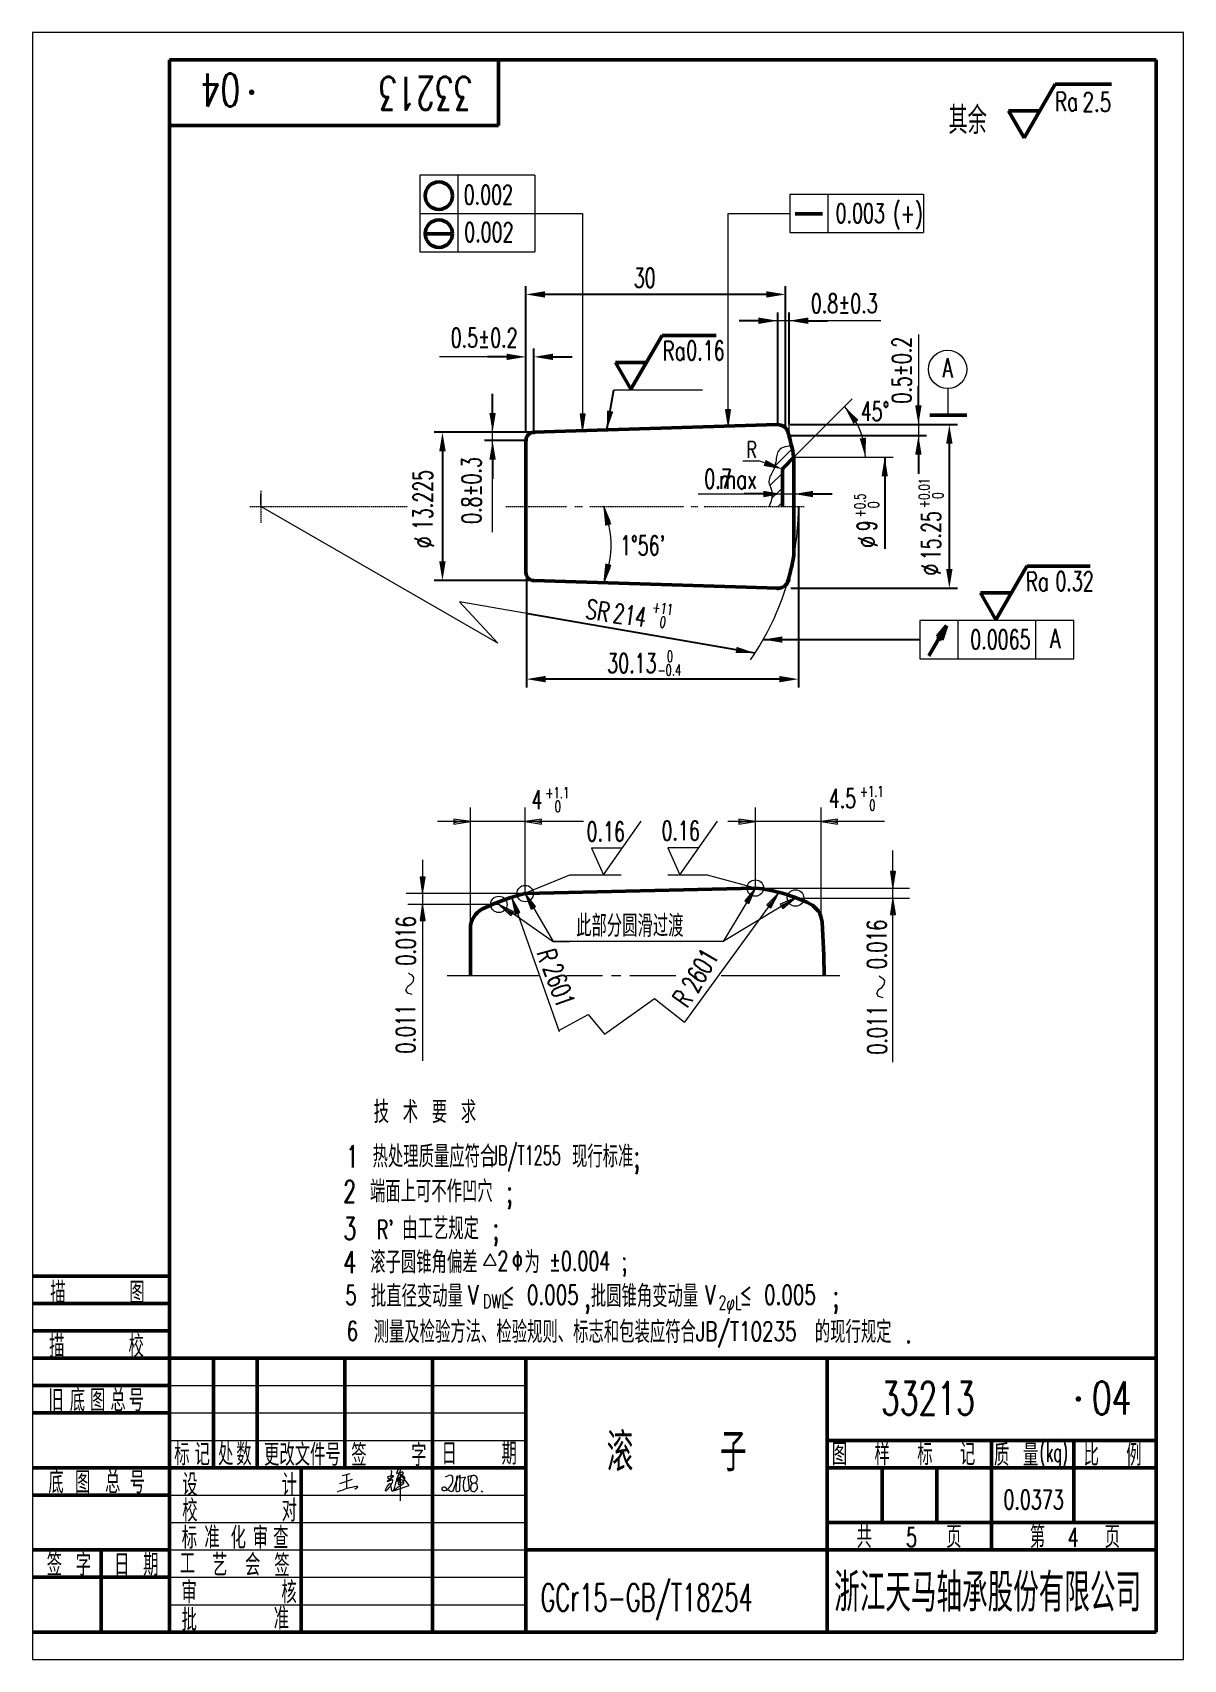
# Model space of a CAD drawing. Extents: x 0 to 210, y 0 to 297.
import ezdxf
from ezdxf.enums import TextEntityAlignment as Align

# ---------------------------------------------------------------- set-up
doc = ezdxf.new("R2010")
doc.units = 0
doc.header["$MEASUREMENT"] = 0
doc.linetypes.add('HIDDEN', pattern=[0.375, 0.25, -0.125])
doc.layers.get('0').update_dxf_attribs({"linetype": 'CONTINUOUS', "lineweight": 20})
doc.layers.get('DEFPOINTS').update_dxf_attribs({"linetype": 'CONTINUOUS', "lineweight": 20})
for name, color, linetype, lineweight in [('1', 7, 'CONTINUOUS', 50), ('2', 7, 'CONTINUOUS', 15), ('3', 7, 'HIDDEN', 20), ('90', 7, 'CONTINUOUS', 20), ('文字', 7, 'CONTINUOUS', 15), ('粗实线', 7, 'CONTINUOUS', 50)]:
    doc.layers.add(name, color=color, linetype=linetype, lineweight=lineweight)
doc.styles.add('HZ', font='txt.shx', dxfattribs={"width": 0.6667, "bigfont": 'HZTXT.shx'})
doc.dimstyles.get("Standard").update_dxf_attribs({"dimtxt": 0.18, "dimasz": 0.18, "dimexe": 0.18, "dimexo": 0.0625, "dimgap": 0.09, "dimtad": 0, "dimtih": 1, "dimtoh": 1, "dimdec": 4, "dimzin": 0, "dimdsep": 46, "dimtxsty": 'Standard', "dimcen": 0.09, "dimadec": 0, "dimazin": 0, "dimtfac": 1, "dimtdec": 4, "dimtofl": 0, "dimtmove": 0, "dimatfit": 3, "dimfxl": 0, "dimtolj": 1, "dimtzin": 0, "dimarcsym": 0})

# ---------------------------------------------------------------- blocks, each defined once
blk = doc.blocks.new('*D7')
at = {"layer": '2', "color": 0, "lineweight": -2}
for p, q in [((91.48, 224.04), (73.29, 224.04)), ((74.79, 220.54), (74.79, 200.45)), ((91.48, 196.95), (73.29, 196.95))]:
    blk.add_line(p, q, dxfattribs=at)
at = {"layer": '2', "color": 0}
for points in [[(74.21, 220.54), (75.38, 220.54), (74.79, 224.04)], [(74.21, 200.45), (75.38, 200.45), (74.79, 196.95)]]:
    blk.add_solid(points, dxfattribs=at)
at = {"layer": 'DEFPOINTS', "color": 0}
for p in [(91.48, 224.04), (74.79, 196.95), (91.48, 196.95)]:
    blk.add_point(p, dxfattribs=at)
blk = doc.blocks.new('BLK', base_point=(1, 0))
for points in [[(0, 0), (1, 0), (0, 0.15), (0, -0.15), (1, 0)], [(0, 0.07), (0.5, 0), (0, -0.07)]]:
    blk.add_lwpolyline(points)
blk = doc.blocks.new('*D6')
at = {"layer": '2', "color": 0, "lineweight": -2}
for p, q in [((90.1, 210.49), (90.1, 177.46)), ((139.75, 210.51), (139.75, 177.46)), ((136.25, 178.96), (93.6, 178.96))]:
    blk.add_line(p, q, dxfattribs=at)
at = {"layer": '2', "color": 0}
for points in [[(93.6, 179.55), (93.6, 178.38), (90.1, 178.96)], [(136.25, 179.55), (136.25, 178.38), (139.75, 178.96)]]:
    blk.add_solid(points, dxfattribs=at)
at = {"layer": 'DEFPOINTS', "color": 0}
for p in [(90.1, 210.49), (139.75, 210.51), (90.1, 178.96)]:
    blk.add_point(p, dxfattribs=at)
blk = doc.blocks.new('J', base_point=(150.07, 92.13))
at = {"layer": '1'}
for p, q in [((153.34, 97.72), (150.08, 92.19)), ((151.61, 95.71), (153.34, 97.72)), ((152.46, 95.11), (151.61, 95.71)), ((153.34, 97.72), (152.46, 95.11))]:
    blk.add_line(p, q, dxfattribs=at)
blk = doc.blocks.new('*D8')
at = {"layer": '2', "color": 0, "lineweight": -2}
for p, q in [((83.94, 227.54), (83.94, 231.04)), ((90.02, 224.04), (82.44, 224.04)), ((90.02, 222.54), (82.44, 222.54)), ((83.94, 219.04), (83.94, 215.54))]:
    blk.add_line(p, q, dxfattribs=at)
at = {"layer": '2', "color": 0}
for points in [[(83.36, 227.54), (84.52, 227.54), (83.94, 224.04)], [(83.36, 219.04), (84.52, 219.04), (83.94, 222.54)]]:
    blk.add_solid(points, dxfattribs=at)
at = {"layer": 'DEFPOINTS', "color": 0}
for p in [(90.02, 224.04), (83.94, 222.54), (90.02, 222.54)]:
    blk.add_point(p, dxfattribs=at)
blk = doc.blocks.new('*D9')
at = {"layer": '2', "color": 0, "lineweight": -2}
for p, q in [((86.52, 237.79), (83.02, 237.79)), ((90.02, 224.04), (90.02, 239.29)), ((91.48, 224.04), (91.48, 239.29)), ((94.98, 237.79), (98.48, 237.79))]:
    blk.add_line(p, q, dxfattribs=at)
at = {"layer": '2', "color": 0}
for points in [[(86.52, 238.38), (86.52, 237.21), (90.02, 237.79)], [(94.98, 238.38), (94.98, 237.21), (91.48, 237.79)]]:
    blk.add_solid(points, dxfattribs=at)
at = {"layer": 'DEFPOINTS', "color": 0}
for p in [(91.48, 237.79), (90.02, 224.04), (91.48, 224.04)]:
    blk.add_point(p, dxfattribs=at)
blk = doc.blocks.new('*D10')
at = {"layer": '2', "color": 0, "lineweight": -2}
for p, q in [((90.02, 224.04), (90.02, 250.69)), ((137.4, 225.43), (137.4, 250.69)), ((133.9, 249.19), (93.52, 249.19))]:
    blk.add_line(p, q, dxfattribs=at)
at = {"layer": '2', "color": 0}
for points in [[(93.52, 249.78), (93.52, 248.61), (90.02, 249.19)], [(133.9, 249.78), (133.9, 248.61), (137.4, 249.19)]]:
    blk.add_solid(points, dxfattribs=at)
at = {"layer": 'DEFPOINTS', "color": 0}
for p in [(90.02, 249.19), (90.02, 224.04), (137.4, 225.43)]:
    blk.add_point(p, dxfattribs=at)
blk = doc.blocks.new('*D11')
at = {"layer": '2', "color": 0, "lineweight": -2}
for p, q in [((132.46, 244.39), (128.96, 244.39)), ((135.96, 225.43), (135.96, 245.89)), ((138.03, 225.43), (138.03, 245.89)), ((141.53, 244.39), (145.03, 244.39))]:
    blk.add_line(p, q, dxfattribs=at)
at = {"layer": '2', "color": 0}
for points in [[(132.46, 244.98), (132.46, 243.81), (135.96, 244.39)], [(141.53, 244.98), (141.53, 243.81), (138.03, 244.39)]]:
    blk.add_solid(points, dxfattribs=at)
at = {"layer": 'DEFPOINTS', "color": 0}
for p in [(138.03, 244.39), (135.96, 225.43), (138.03, 225.43)]:
    blk.add_point(p, dxfattribs=at)
blk = doc.blocks.new('*D12')
at = {"layer": '2', "color": 0, "lineweight": -2}
for p, q in [((161.64, 228.93), (161.64, 232.43)), ((138.03, 223.43), (163.14, 223.43)), ((149.89, 225.43), (163.14, 225.43)), ((161.64, 219.93), (161.64, 216.43))]:
    blk.add_line(p, q, dxfattribs=at)
at = {"layer": '2', "color": 0}
for points in [[(161.05, 228.93), (162.22, 228.93), (161.64, 225.43)], [(161.05, 219.93), (162.22, 219.93), (161.64, 223.43)]]:
    blk.add_solid(points, dxfattribs=at)
at = {"layer": 'DEFPOINTS', "color": 0}
for p in [(138.03, 223.43), (149.89, 225.43), (161.64, 223.43)]:
    blk.add_point(p, dxfattribs=at)
blk = doc.blocks.new('*D13')
at = {"layer": '2', "color": 0, "lineweight": -2}
for p, q in [((138.23, 225.43), (168.78, 225.43)), ((167.28, 221.93), (167.28, 199.06)), ((138.37, 195.56), (168.78, 195.56))]:
    blk.add_line(p, q, dxfattribs=at)
at = {"layer": '2', "color": 0}
for points in [[(166.7, 221.93), (167.87, 221.93), (167.28, 225.43)], [(166.7, 199.06), (167.87, 199.06), (167.28, 195.56)]]:
    blk.add_solid(points, dxfattribs=at)
at = {"layer": 'DEFPOINTS', "color": 0}
for p in [(138.23, 225.43), (138.37, 195.56), (167.28, 195.56)]:
    blk.add_point(p, dxfattribs=at)
blk = doc.blocks.new('*D14')
at = {"layer": '2', "color": 0, "lineweight": -2}
for p, q in [((136.82, 216.97), (136.82, 211.26)), ((138.93, 216.97), (138.93, 211.26)), ((133.32, 212.76), (129.82, 212.76)), ((142.43, 212.76), (145.93, 212.76))]:
    blk.add_line(p, q, dxfattribs=at)
at = {"layer": '2', "color": 0}
for points in [[(133.32, 213.34), (133.32, 212.17), (136.82, 212.76)], [(142.43, 213.34), (142.43, 212.17), (138.93, 212.76)]]:
    blk.add_solid(points, dxfattribs=at)
at = {"layer": 'DEFPOINTS', "color": 0}
for p in [(136.82, 216.97), (138.93, 216.97), (138.93, 212.76)]:
    blk.add_point(p, dxfattribs=at)

msp = doc.modelspace()

# ---------------------------------------------------------------- linework, layer by layer
for p, q in [((56.07365, 32.09227), (58.36003, 32.92716)), ((56.57159, 33.57278), (57.92706, 33.96069)), ((57.25961, 33.83195), (57.28452, 31.14889)), ((65.85245, 33.38737), (64.70008, 32.48795)), ((64.70008, 32.48795), (65.5671, 32.80604)), ((65.33663, 32.71829), (64.84276, 33.11316)), ((65.48852, 34.36514), (65.33663, 32.71829)), ((66.66434, 34.60254), (66.4268, 33.97343)), ((66.4268, 33.97343), (66.66434, 34.03278)), ((67.61265, 34.03527), (66.6686, 32.60863)), ((67.09102, 33.96904), (67.09299, 32.56696)), ((68.72452, 31.76138), (67.09102, 33.96904)), ((67.53775, 33.94459), (67.53775, 33.94459)), ((75.35122, 33.36696), (75.89343, 33.58372)), ((76.77749, 30.77493), (77.65503, 33.40601)), ((77.33874, 33.22063), (77.21098, 30.97707)), ((77.3935, 33.33007), (77.33874, 33.22063)), ((77.65503, 33.40601), (77.50878, 33.45473)), ((77.86802, 33.49423), (77.86802, 33.27535)), ((77.86802, 33.27535), (77.97753, 33.16591)), ((77.95928, 30.90411), (78.01403, 33.53071)), ((77.97753, 33.16591), (78.87183, 33.29359)), ((78.89008, 33.03822), (78.67107, 32.69166)), ((79.51062, 33.43951), (80.38178, 33.61383)), ((79.71138, 31.15947), (79.51062, 33.43951)), ((25, 30), (89.99995, 30)), ((55.6285, 30.60414), (55.76463, 30.65385)), ((59.29781, 31.40291), (58.82026, 31.03171)), ((66.06357, 30.83932), (68.72452, 31.76138)), ((66.6686, 32.60863), (66.60104, 32.57487)), ((67.09299, 32.56696), (67.09192, 28.93352)), ((78.61632, 32.39981), (78.59807, 31.52428)), ((79.58362, 30.92235), (79.71138, 31.15947)), ((79.95785, 31.34719), (79.93781, 31.11187)), ((81.86501, 30.75818), (82.13878, 30.59402)), ((25, 25), (89.99995, 25)), ((25, 20), (89.99995, 20)), ((25, 15), (89.99995, 15)), ((25, 10), (89.99995, 10))]:
    msp.add_line(p, q)
for centre, radius, start, end in [((64.93397, 33.22724), 0.14607, 108.9005078, 231.3566021), ((66.25474, 29.3697), 4.22345, 98.0146679, 108.9005078), ((65.33176, 34.34184), 0.15849, 8.4525573, 75.2151914), ((65.61852, 32.6659), 0.14927, 25.1165159, 110.1466896), ((65.68871, 33.38974), 0.16376, 359.1714359, 98.0146679), ((65.63669, 32.67442), 0.1292, 334.8834841, 25.1165159), ((84.99617, 26.62436), 19.57483, 155.9855785, 167.0616906), ((66.54606, 32.68491), 0.12301, 142.0603178, 296.5518119), ((67.90202, 31.62781), 1.84234, 97.9202994, 142.0603178), ((66.93752, 34.47938), 0.29965, 104.5678325, 155.7329048), ((66.10175, 36.97733), 2.99782, 280.8166613, 287.7523891), ((67.38162, 32.14079), 0.62325, 92.3396666, 156.205066), ((66.96169, 34.64143), 0.16213, 341.7540804, 127.8769993), ((66.65005, 36.67809), 2.58187, 278.1438691, 288.0077035), ((42.66546, 62.00704), 38.611, 309.1906386, 310.6533732), ((67.33286, 32.34243), 0.42174, 299.3725836, 86.8302727), ((67.47128, 34.07666), 0.14785, 296.7181922, 98.9713927), ((67.50007, 33.02902), 0.44869, 315.4460481, 70.7292572), ((76.15767, 33.10839), 0.54383, 16.1691007, 119.0694681), ((74.75635, 32.94315), 1.94953, 332.460007, 9.3488615), ((77.47933, 33.36633), 0.09318, 71.5750642, 202.902758), ((77.88379, 33.5299), 0.039, 246.154342, 1.1941956), ((77.9684, 33.53166), 0.04564, 358.8058044, 181.1941956), ((79.01103, 32.47682), 0.40216, 147.7091488, 191.0392829), ((78.88142, 33.22644), 0.06783, 339.2267202, 98.1253977), ((80.93636, 32.44694), 2.12999, 159.2267202, 163.8830539), ((80.69019, 32.86712), 0.81759, 126.6989745, 245.1596607), ((80.50637, 32.76916), 0.81279, 70.3740262, 112.022584), ((80.38024, 32.85166), 0.79113, 341.2844619, 59.7018298), ((63.87411, 8.33691), 23.74467, 101.5909492, 109.9700076), ((59.19313, 31.49272), 0.13793, 319.371577, 130.6622652), ((66.72259, 30.28023), 2.42292, 137.0124048, 164.1275062), ((64.03418, 30.86903), 0.36541, 348.9199235, 11.6616905), ((64.456, 30.79773), 0.06322, 179.0259282, 317.3946354), ((61.66081, 34.01375), 4.3238, 311.0887327, 341.1893868), ((65.16161, 31.80574), 0.24637, 50.3483882, 149.0956111), ((62.90664, 31.09316), 2.57541, 357.3547718, 20.5080306), ((65.79524, 31.02265), 0.31961, 188.7008982, 224.456308), ((65.67734, 30.90697), 0.15444, 224.456308, 309.5217625), ((65.49779, 31.12462), 0.4366, 309.5217625, 344.3994333), ((79.0682, 13.29609), 21.95004, 121.6827134, 126.7739565), ((66.01986, 30.94376), 0.11321, 215.420078, 292.7068906), ((67.27583, 32.08167), 0.55875, 146.2303749, 188.9941729), ((66.87839, 32.09836), 0.18621, 213.9675398, 354.8577194), ((75.04796, 31.03144), 0.43642, 39.2816282, 162.217783), ((75.03768, 31.25487), 0.41519, 192.5394353, 247.1048652), ((75.17756, 31.58609), 0.77474, 247.1048652, 312.8995645), ((77.34021, 33.28246), 2.77837, 225.2955946, 244.4912331), ((73.12702, 33.79277), 3.78708, 312.8995645, 332.460007), ((76.4606, 31.22205), 0.54802, 234.6730877, 305.3269123), ((77.49363, 30.96097), 0.28311, 176.7408638, 283.0907307), ((63.01714, 93.21561), 64.19874, 283.0907307, 283.3751901), ((77.83967, 30.87741), 0.12255, 283.3751901, 12.5835602), ((79.9508, 31.49608), 1.35303, 178.8058266, 208.5522016), ((79.00211, 30.97986), 0.27298, 208.5522016, 288.9694749), ((79.74884, 28.80742), 2.02421, 97.8002648, 108.9694749), ((79.45673, 30.9398), 0.12809, 277.8002648, 352.1658628), ((80.61047, 31.48785), 0.68974, 41.1882349, 195.3508845), ((80.46472, 31.1807), 0.53352, 161.8165184, 240.4493659), ((80.50637, 31.47006), 0.81279, 247.977416, 289.6259738), ((79.83467, 33.7812), 1.75416, 293.5900447, 317.5757868), ((80.1346, 31.55526), 1.06748, 307.1571451, 21.2451227)]:
    msp.add_arc(centre, radius, start, end)
at = {"layer": '1'}
for p, q in [((205, 292), (25, 292)), ((25, 292), (25, 5)), ((85, 280), (85, 292)), ((205, 5), (205, 292)), ((25, 280), (85, 280)), ((139.16598, 263.91424), (144.11987, 263.91424)), ((71.83423, 260.2833), (76.45787, 260.2833)), ((163.74166, 227.16415), (170.45401, 227.16415)), ((135.88471, 225.42802), (91.4757, 224.04024)), ((90.02255, 210.49483), (90.02255, 222.54097)), ((138.92981, 219.4841), (138.92981, 201.534)), ((90.02255, 210.49483), (90.02255, 198.44868)), ((135.96008, 195.55928), (91.4757, 196.94942)), ((89.88686, 139.81671), (131.88686, 140.81671)), ((79.88686, 124.81671), (79.88686, 133.41686)), ((0, 70), (25, 70)), ((0, 65), (25, 65)), ((0, 60), (25, 60)), ((0, 55), (25, 55)), ((25, 55), (205, 55)), ((33, 55), (33, 35)), ((41, 55), (41, 35)), ((57, 55), (57, 35)), ((73, 55), (73, 35)), ((145, 55), (145, 5)), ((0, 50), (25, 50)), ((0, 45), (25, 45)), ((145, 40), (205, 40)), ((175, 40), (175, 20)), ((190, 40), (190, 25)), ((0, 35), (25, 35)), ((145, 35), (205, 35)), ((155, 35), (155, 25)), ((165, 35), (165, 25)), ((0, 30), (25, 30)), ((145, 25), (205, 25)), ((0, 20), (25, 20)), ((12.5, 20), (12.5, 5)), ((89.99995, 20), (145, 20)), ((145, 20), (205, 20)), ((0, 15), (25, 15)), ((0, 5), (205, 5))]:
    msp.add_line(p, q, dxfattribs=at)
at = {"layer": '1', "color": 0}
for p, q in [((136.82255, 216.97142), (136.82255, 210.4806)), ((137.11544, 217.67852), (138.91831, 219.48139))]:
    msp.add_line(p, q, dxfattribs=at)
at = {"layer": '1'}
for centre in [(74.14605, 267.21765), (74.14605, 260.2833)]:
    msp.add_circle(centre, 2.5, dxfattribs=at)
for centre, radius, start, end in [((91.52255, 222.54097), 1.5, 91.7899106, 180), ((135.94718, 223.429), 2, 15.8856725, 91.7899106), ((90.4983, 210.49483), 49.2535, 10.5287052, 15.8856276), ((90.4983, 210.49483), 49.2535, 343.4294362, 349.517641), ((91.52255, 198.44868), 1.5, 180, 268.2100894), ((136.02255, 197.5583), 2, 268.2100894, 0), ((98.88686, 102.81671), 38.07887, 103.6713071, 116.1138029), ((128.88686, 111.81671), 29.15476, 63.6214803, 84.0938589), ((83.88686, 133.41686), 4, 116.1138029, 180), ((140.06311, 134.35231), 4, 3.960324, 63.6214803), ((-14.30491, 123.66526), 158.73751, 0.4156134, 3.960324)]:
    msp.add_arc(centre, radius, start, end, dxfattribs=at)
at = {"layer": '1', "color": 0}
msp.add_arc((137.82255, 216.97142), 1, 135, 180, dxfattribs=at)
at = {"layer": '1', "linetype": 'ByBlock'}
for p in [(91.4757, 224.04024), (90.02255, 222.54097), (135.96008, 195.55928)]:
    msp.add_point(p, dxfattribs=at)
at = {"layer": '2'}
for p, q in [((210, 297), (0, 297)), ((0, 297), (0, 0)), ((210, 0), (210, 297)), ((91.66145, 270.97697), (70.67833, 270.97697)), ((70.67833, 270.97697), (70.67833, 256.97697)), ((77.67833, 256.97697), (77.67833, 270.97697)), ((91.66145, 270.97697), (91.66145, 256.97697)), ((138.19021, 267.47697), (162.5412, 267.47697)), ((138.19021, 267.47697), (138.19021, 260.47697)), ((145.19021, 260.47697), (145.19021, 267.47697)), ((162.5412, 267.47697), (162.5412, 260.47697)), ((70.67833, 263.97697), (100.34384, 263.97697)), ((100.34384, 263.97697), (100.34384, 224.31737)), ((126.91758, 225.1478), (126.91758, 263.97697)), ((126.91758, 263.97697), (138.19021, 263.97697)), ((138.19021, 260.47697), (162.5412, 260.47697)), ((70.67833, 256.97697), (91.66145, 256.97697)), ((154.76121, 244.39193), (130.1102, 244.39193)), ((161.62793, 241.88014), (161.64269, 217.43135)), ((83.02255, 237.79461), (74.23816, 237.79461)), ((106.08474, 231.78132), (122.2285, 231.78132)), ((167.09783, 227.16415), (167.09783, 232.00396)), ((83.9392, 205.80713), (83.9392, 230.04024)), ((138.92255, 219.49483), (149.55844, 230.13072)), ((90.02255, 224.04024), (137.4017, 225.43038)), ((135.42379, 217.81426), (138.61083, 221.0013)), ((129.59823, 218.80894), (132.499, 218.80894)), ((134.55919, 214.29802), (136.82255, 216.56137)), ((134.85329, 211.94047), (136.82255, 213.90972)), ((41.63273, 210.70491), (41.63273, 212.70491)), ((121.46715, 212.76933), (144.76183, 212.76933)), ((136.0593, 210.49483), (136.82255, 211.25807)), ((155.49494, 213.49483), (155.5016, 207.75602)), ((155.5016, 207.75602), (155.5016, 202.75602)), ((131.82807, 183.70382), (77.91554, 193.06399)), ((161.88196, 189.68522), (161.88196, 182.68522)), ((189.97549, 189.68522), (161.88196, 189.68522)), ((168.88196, 182.68522), (168.88196, 189.68522)), ((182.97549, 189.68522), (182.97549, 182.68522)), ((189.97549, 182.68522), (189.97549, 189.68522)), ((161.88196, 182.68522), (189.97549, 182.68522)), ((143.88686, 135.52657), (143.88686, 155.50459)), ((104.17769, 143.22737), (111.07769, 153.02737)), ((118.10818, 143.26224), (125.00818, 153.06224)), ((155.4771, 152.95852), (126.88253, 152.95852)), ((101.96769, 148.12737), (104.17769, 143.22737)), ((107.62769, 148.12737), (101.96769, 148.12737)), ((115.89818, 148.16224), (118.10818, 143.26224)), ((121.55818, 148.16224), (115.89818, 148.16224)), ((156.99704, 109.06505), (156.99704, 147.69528)), ((89.98067, 139.92017), (98.02698, 143.24437)), ((98.02698, 143.24437), (107.37613, 143.24437)), ((115.88937, 143.24437), (122.95228, 143.24437)), ((131.88686, 140.81671), (122.88651, 143.26224)), ((136.19621, 140.04034), (118.96518, 116.34002)), ((131.88686, 140.81671), (159.99704, 140.81671)), ((87.44835, 139.13695), (96.07849, 114.6534)), ((91.39362, 137.22255), (94.97956, 131.0487)), ((130.33608, 138.24862), (125.9883, 131.0487)), ((136.73616, 137.50113), (125.9883, 131.0487)), ((139.32326, 138.97379), (160.01206, 138.97379)), ((87.24946, 136.46902), (94.97956, 131.0487)), ((125.9883, 131.0487), (94.97956, 131.0487)), ((94.97956, 131.0487), (97.97956, 131.0487)), ((94.97956, 131.0487), (97.97956, 131.0487)), ((125.9883, 131.0487), (122.9883, 131.0487)), ((92.29248, 124.81671), (75.65942, 124.81671)), ((103.98666, 124.81671), (97.4115, 124.81671)), ((107.31928, 124.81671), (105.65297, 124.81671)), ((117.34697, 124.81671), (108.98559, 124.81671)), ((147.31069, 124.81671), (125.64868, 124.81671)), ((104.37283, 114.16844), (113.49305, 120.68319)), ((113.49305, 120.68319), (118.96518, 116.34002)), ((96.01725, 114.82713), (101.38814, 117.72181)), ((101.38814, 117.72181), (104.37283, 114.16844)), ((83.50602, 74.0597), (82.31316, 71.99897)), ((82.31316, 71.99897), (84.61671, 71.99897)), ((84.61671, 71.99897), (83.50602, 74.0597)), ((25, 50), (89.99995, 50)), ((25, 45), (89.99995, 45)), ((25, 40), (89.99995, 40)), ((0, 0), (210, 0))]:
    msp.add_line(p, q, dxfattribs=at)
at = {"layer": '2', "linetype": 'ByBlock'}
for p, q in [((138.02809, 223.43135), (138.02809, 245.65834)), ((138.92255, 219.49483), (157.06109, 219.49483)), ((155.49494, 216.49483), (155.49494, 213.49483)), ((79.88686, 133.41686), (79.88686, 155.50459)), ((89.88686, 139.81671), (89.88686, 155.50459)), ((131.88686, 140.81671), (131.88686, 155.50459)), ((100.52994, 152.95852), (73.88686, 152.95852)), ((71.16565, 145.95704), (71.16565, 109.27743)), ((89.88686, 139.81671), (68.16565, 139.81671)), ((85.09338, 137.83393), (68.46589, 137.83393))]:
    msp.add_line(p, q, dxfattribs=at)
at = {"layer": '2', "const_width": 0.5, "flags": 128}
for points in [[(39.73493, 286.10329, 1), (40.23493, 286.10329, 1)], [(190.57558, 47.56041, 1), (191.07558, 47.56041, 1)]]:
    msp.add_lwpolyline(points, format="xyb", close=True, dxfattribs=at)
at = {"layer": '2'}
msp.add_lwpolyline([(138.51778, 221.451, 0.025364485), (138.24134, 221.48967, 0.032362931), (138.02255, 221.49483, 0.121065827), (136.66813, 221.10229, 0.159670935), (135.94663, 220.29781, 0.089065196), (135.69965, 219.27413, -0.063401181), (135.42756, 217.82591, -0.053997986), (134.76654, 216.34666, 0.082713459), (134.38941, 215.35401, 0.1648571), (134.51367, 214.39421, -0.100394726), (134.90848, 212.88212, -0.064968055), (134.82854, 211.81058, -0.050520881), (134.41405, 210.49483)], format="xyb", dxfattribs=at)
for points in [[(133.58572, 218.4324), (132.49548, 218.80894)], [(77.91554, 193.06399), (84.87503, 185.50215), (41.63273, 210.49483)], [(69.2644, 121.38687), (68.45376, 121.65495), (68.10849, 122.20898), (68.45376, 122.88812), (69.02421, 123.29918), (69.48957, 123.83534), (69.59466, 124.51448), (69.2644, 124.92553), (68.91912, 125.06851), (68.57385, 125.33659)], [(155.19188, 120.77922), (154.38124, 121.0473), (154.03597, 121.60133), (154.38124, 122.28047), (154.95169, 122.69153), (155.41705, 123.22769), (155.52214, 123.90683), (155.19188, 124.31788), (154.84661, 124.46086), (154.50134, 124.72894)]]:
    msp.add_lwpolyline(points, dxfattribs=at)
for centre, radius in [((166.97493, 235.50371), 3.5), ((89.88686, 139.81671), 1.5), ((131.88686, 140.81671), 1.5), ((139.21817, 139.00953), 1.5), ((85.09338, 137.83393), 1.5)]:
    msp.add_circle(centre, radius, dxfattribs=at)
for centre, radius, start, end in [((138.92176, 219.49404), 13.04253, 359.9998993, 45), ((124.16626, 220.35743), 14.17433, 14.7924609, 20.9710892), ((90.64825, 203.42457), 14.95336, 338.7522112, 21.3316423), ((90.4983, 210.49483), 49.2535, 349.517641, 0), ((90.4983, 210.49483), 49.2535, 325.3631058, 343.3390027)]:
    msp.add_arc(centre, radius, start, end, dxfattribs=at)
at = {"layer": '2', "linetype": 'ByBlock'}
for p in [(138.24134, 221.48967), (138.92255, 219.49483), (104.21688, 210.49483), (104.21412, 196.55134), (104.21688, 196.55134)]:
    msp.add_point(p, dxfattribs=at)
at = {"layer": '2'}
msp.add_point((90.02255, 210.49483), dxfattribs=at)
msp.add_point((90.02255, 210.49483), dxfattribs=at)
for points in [[(149.79659, 225.56669), (150.72478, 226.27349), (148.14026, 228.70466)], [(152.08392, 223.04621), (150.9278, 222.88968), (151.97548, 219.49959)], [(133.77615, 218.98377), (136.89396, 217.28982), (133.39528, 217.88103)], [(104.48734, 206.95687), (105.62016, 207.23583), (104.21688, 210.49483)], [(105.6388, 199.80225), (104.50758, 200.08769), (104.21688, 196.55134)]]:
    msp.add_solid(points, dxfattribs=at)
at = {"layer": '3'}
for p, q in [((41.63273, 213.35059), (41.63273, 207.47425)), ((39.63273, 210.49483), (68.33366, 210.49483)), ((86.3328, 210.49483), (97.62167, 210.49483)), ((98.97273, 210.49483), (100.32379, 210.49483)), ((101.67485, 210.49483), (118.77328, 210.49483)), ((120.15436, 210.49483), (121.38533, 210.49483)), ((122.57126, 210.49483), (140.94569, 210.49483))]:
    msp.add_line(p, q, dxfattribs=at)
at = {"layer": '粗实线'}
for p, q in [((180.93696, 277.7845), (186.59499, 287.5845)), ((186.59499, 287.5845), (196.87031, 287.5845)), ((180.93696, 277.7845), (178.10794, 282.6845)), ((178.10794, 282.6845), (183.76597, 282.6845)), ((109.1967, 231.88432), (114.85473, 241.68432)), ((114.85473, 241.68432), (124.74995, 241.68432)), ((106.36768, 236.78432), (112.02572, 236.78432)), ((109.1967, 231.88432), (106.36768, 236.78432)), ((175.77, 189.80385), (181.42803, 199.60385)), ((181.42803, 199.60385), (192.96872, 199.60385)), ((175.77, 189.80385), (172.94098, 194.70385)), ((172.94098, 194.70385), (178.59902, 194.70385))]:
    msp.add_line(p, q, dxfattribs=at)
at = {"layer": '粗实线', "lineweight": 50}
for p, q in [((89.99995, 5), (89.99995, 55)), ((25, 35), (89.99995, 35)), ((48.99995, 5), (48.99995, 35)), ((73, 5), (73, 35))]:
    msp.add_line(p, q, dxfattribs=at)

# ---------------------------------------------------------------- block references
at = {"layer": '2', "xscale": 3, "yscale": 3, "zscale": 3}
for p, rotation in [((100.37081, 224.31821), 270.0562440489018), ((126.91758, 225.1478), 270.0562440489018), ((104.21688, 210.49483), 104.1821415810614), ((143.88686, 152.95852), 180), ((156.99704, 140.81671), 270), ((89.88686, 139.81671), 120.1491860992687), ((131.88686, 140.81671), 58.87366638110063), ((136.11508, 139.9062), 53.98141111764852), ((85.09338, 137.83393), 144.9620121869078), ((87.46988, 139.05547), 109.8361165444854), ((139.21817, 139.00953), 30.97831717589093), ((156.99704, 138.99166), 90)]:
    msp.add_blockref('BLK', p, dxfattribs=dict(at, rotation=rotation))
at = {"layer": '2', "linetype": 'ByBlock', "xscale": 3, "yscale": 3, "zscale": 3}
for p, rotation in [((104.21688, 196.55134), 255.7894487955889), ((89.88686, 152.95852), 180), ((71.16565, 139.81671), 270), ((71.16565, 137.88755), 90)]:
    msp.add_blockref('BLK', p, dxfattribs=dict(at, rotation=rotation))
at = {"layer": '2'}
msp.add_blockref('J', (163.5134, 183.16013), dxfattribs=at)
at = {"layer": '2', "linetype": 'ByBlock', "xscale": 3, "yscale": 3, "zscale": 3}
for p in [(79.88686, 152.95852), (131.88686, 152.95852)]:
    msp.add_blockref('BLK', p, dxfattribs=at)

# ---------------------------------------------------------------- texts
at = {"layer": '2', "style": 'HZ', "width": 0.7}
for s, height, rotation, p in [('04', 6, 180, (37.88245, 289.5149)), ('Ra', 3.5, 0.6902437, (186.5631, 282.63921)), ('Ra', 3.5, 0.6902437, (114.96695, 237.13343)), ('A', 3.5, 0.6902437, (166.03995, 234.03456)), ('%%c', 3.5, 90, (73.22023, 202.8824)), ('%%c', 3.5, 90, (154.17552, 202.95484)), ('%%c', 3.5, 90, (165.68895, 197.89289)), ('Ra', 3.5, 0.6902437, (181.23723, 195.0119)), ('SR', 3.5, 350, (100.71641, 190.11013)), ('R', 3.5, 285, (91.94232, 129.12843)), ('R', 3.5, 55, (119.37835, 118.74859))]:
    msp.add_text(s, height=height, rotation=rotation, dxfattribs=at).set_placement(p)
at = {"layer": '2', "style": 'HZ'}
for s, height, width, p in [('其余', 5, 0.7, (167.12415, 278.47603)), ('(+)', 3.5, 0.6667, (157.00841, 262.25891)), ('R', 3, 0.7, (130.27688, 219.3502)), ('max', 3.5, 0.7, (125.25063, 213.69594)), ('A', 3.5, 0.7, (185.65045, 184.64126)), ('此部分圆滑过渡', 4, 0.7, (99.18289, 131.9135)), ('JB/T1255', 3.5, 0.55, (83.61302, 90.26776)), ('V  ≤ 0.005', 3.5, 0.7, (79.45587, 64.82394)), ('V  ≤ 0.005', 3.5, 0.7, (122.72658, 64.82394)), ('5', 3.5, 0.7, (57.03798, 64.76511)), ('DWL', 2.5, 0.7, (82.13599, 64.10782)), ('2φL', 2.5, 0.6667, (125.16855, 63.90227)), ('6', 3.5, 0.7, (57.29962, 58.21462)), ('JB/T10235', 3.5, 0.7, (121.04317, 58.13901)), ('04', 6, 0.7, (193.30681, 44.73371)), ('滚', 7, 0.7, (104.74502, 34.34332)), ('子', 7, 0.7, (125.40849, 34.34332)), ('5', 3.5, 0.6667, (159.37644, 20.55284)), ('4', 3.5, 0.6667, (188.86005, 20.55284))]:
    msp.add_text(s, height=height, dxfattribs=dict(at, width=width)).set_placement(p)
at = {"layer": '2', "color": 0, "style": 'HZ', "width": 0.7}
for s, p in [('1 热处理质量应符合     现行标准;', (57.15012, 89.81039)), ('2 端面上可不作凹穴 ;', (56.66026, 83.4329)), ('3   由工艺规定 ;', (56.71081, 76.66101)), ('4 滚子圆锥角偏差   为', (56.71081, 70.50767)), ('  批直径变动量        ,批圆锥角变动量         ;', (56.73282, 64.32938)), ('测量及检验方法、检验规则、标志和包装应符合        的现行规定 .', (62.23543, 57.77889))]:
    msp.add_text(s, height=4, dxfattribs=at).set_placement(p)
at = {"layer": '2', "style": 'HZ', "width": 0.666667}
for s, p in [("R'", (64.33641, 78.45412)), ('2', (85.82923, 72.7705)), ('Φ', (88.48428, 72.7705)), ('%%p0.004 ;', (101.35795, 72.20628))]:
    msp.add_text(s, height=3.5, dxfattribs=at).set_placement(p, align=Align.MIDDLE)
at = {"layer": '2', "style": 'HZ', "width": 0.491815}
msp.add_text('(kg)', height=3.5, dxfattribs=at).set_placement((183.78679, 36.08364), (188.95084, 36.08364), align=Align.FIT)
at = {"layer": '2', "style": 'HZ', "width": 0.6667}
msp.add_text('浙江天马轴承股份有限公司', height=7, dxfattribs=at).set_placement((174.26698, 8.71036), align=Align.CENTER)
at = {"layer": '2', "insert": (153.7132, 227.8628), "char_height": 3.5, "attachment_point": 5, "rotation": 359.5445575, "style": 'HZ'}
msp.add_mtext('\\A1;45°', dxfattribs=at)
at = {"layer": '90', "style": 'HZ', "width": 0.6667}
for s, height, rotation, p in [('33213', 6, 180, (80.28065, 288.91981)), ('0.5%%p0.2', 3.5, 90, (160.33749, 229.25777)), ('13.225', 3.5, 90, (72.96503, 206.17085)), ('0.8%%p0.3', 3.5, 90, (81.83628, 207.30365)), ('+0.01', 2, 90, (163.69025, 210.20117)), ('+0.5', 2, 90, (151.96536, 208.51298)), ('0', 2, 90, (154.46536, 210.21298)), ('0', 2, 90, (166.19025, 211.90117)), ('15.25', 3.5, 90, (165.69025, 200.64519)), ('9', 3.5, 90, (153.96536, 205.95735)), ('214', 3.5, 351.3782722, (105.77559, 189.34475)), ('+11', 2, 351.3782722, (112.97199, 191.17224)), ('0', 2, 351.3782722, (114.278, 188.44565)), ('0.016', 3.5, 90, (69.86487, 126.65912)), ('0.016', 3.5, 90, (155.79235, 126.0336)), ('2601', 3.5, 60, (121.29041, 121.43631)), ('2601', 3.5, 290, (93.05808, 126.21232)), ('0.011', 3.5, 90, (69.81983, 110.61003)), ('0.011', 3.5, 90, (155.86741, 110.43131))]:
    msp.add_text(s, height=height, rotation=rotation, dxfattribs=at).set_placement(p)
at = {"layer": '90', "style": 'HZ'}
for s, height, width, p in [('2.5', 3.5, 0.7, (191.57492, 282.56036)), ('0.002', 3.5, 0.6667, (78.67089, 265.64481)), ('0.003', 3.5, 0.6667, (146.52836, 262.25891)), ('0.002', 3.5, 0.6667, (78.76651, 258.81573)), ('30', 3.5, 0.6667, (109.69114, 250.47659)), ('0.8%%p0.3', 3.5, 0.6667, (142.01267, 245.80909)), ('0.5%%p0.2', 3.5, 0.6667, (76.29914, 239.5389)), ('0.7', 3.5, 0.6667, (122.56972, 213.76743)), ("1°56'", 3.5, 0.6667, (107.2142, 201.61444)), ('0.0065', 3.5, 0.6667, (171.10262, 184.47613)), ('30.13', 3.5, 0.6667, (104.85735, 180.11438)), ('-0.4', 2, 0.6667, (114.02442, 179.61438)), ('0', 2, 0.6667, (115.72442, 182.11438)), ('4', 3.5, 0.6667, (91.01648, 155.21863)), ('+1.1', 2, 0.6667, (93.57211, 157.21863)), ('4.5', 3.5, 0.6667, (145.2841, 155.45097)), ('+1.1', 2, 0.6667, (150.951, 157.45097)), ('0', 2, 0.6667, (95.27211, 154.71863)), ('0', 2, 0.6667, (152.651, 154.95097)), ('33213', 6, 0.6667, (154.80157, 44.68009)), ('0.0373', 3.5, 0.6667, (177.15413, 27.43358)), ('GCr15-GB/T18254', 5, 0.6, (92.70268, 8.81377))]:
    msp.add_text(s, height=height, dxfattribs=dict(at, width=width)).set_placement(p)
at = {"layer": '90', "style": 'HZ', "width": 0.6667}
for s, rotation, p in [('0.16', 359.8396044, (122.77157, 237.19743)), ('0.32', 359.9122291, (190.13195, 195.09535))]:
    msp.add_text(s, height=3.5, rotation=rotation, dxfattribs=at).set_placement(p, align=Align.CENTER)
for p in [(104.5883, 149.38817), (118.26358, 149.54815)]:
    msp.add_text('0.16', height=3.5, dxfattribs=at).set_placement(p, align=Align.CENTER)
at = {"layer": '文字', "style": 'HZ', "width": 0.7}
for s, p in [('技 术 要 求', (62.25374, 97.93074)), ('描', (3.22753, 64.93123)), ('图', (17.66888, 64.93123)), ('描', (3.03238, 55.1731)), ('校', (17.51876, 55.1731)), ('旧', (2.88226, 45.28987)), ('底', (6.78533, 45.28987)), ('图', (10.49324, 45.28987)), ('总', (14.20115, 45.28987)), ('号', (17.51876, 45.28987)), ('标', (25.8503, 35.41241)), ('记', (29.55821, 35.41241)), ('处', (33.85158, 35.41241)), ('数', (37.16919, 35.41241)), ('更改文件号', (42.24318, 35.35416)), ('签   字', (58.15514, 35.29431)), ('日   期', (74.63862, 35.56447)), ('图  样  标  记', (145.83544, 35.45416)), ('质 量', (175.42796, 35.31592)), ('比  例', (191.77965, 35.33438)), ('底', (2.88226, 30.32179)), ('图', (7.7611, 30.32179)), ('总', (13.22539, 30.32179)), ('号', (17.71391, 30.32179)), ('共     页', (150.35312, 20.34829)), ('第    页', (181.97291, 20.34829)), ('签 字', (2.58203, 15.27354)), ('日 期', (14.87668, 15.27354))]:
    msp.add_text(s, height=4, dxfattribs=at).set_placement(p)
for s, p in [('设   ', (32.46079, 32.05063)), (' 计', (45.61695, 32.05063)), ('校   ', (32.46079, 27.37108)), (' 对', (45.61695, 27.37108)), ('标   ', (32.36087, 22.41267)), ('准', (32.73987, 22.4672)), ('化   ', (41.27461, 22.41267)), ('审', (41.57223, 22.41267)), ('查', (45.29953, 22.41267)), ('工', (28.27782, 17.52418)), ('艺', (34.14426, 17.44799)), ('会', (40.16118, 17.4718)), ('签', (45.50191, 17.3718)), ('审   ', (32.32112, 12.46393)), (' 核', (45.55388, 12.46393)), ('批   ', (32.33621, 7.43503)), ('准', (45.39148, 7.61446))]:
    msp.add_text(s, height=4, dxfattribs=at).set_placement(p, align=Align.MIDDLE)

# ---------------------------------------------------------------- dimensions: what is measured, and where the dimension line sits
at = {"layer": '2'}
for base, p1, p2, override, picture, middle in [((90.02255, 249.19357), (137.4017, 225.43038), (90.02255, 224.04024), {"dimtxt": 3.5, "dimasz": 3.5, "dimexe": 1.5, "dimexo": 0, "dimgap": 1.3, "dimtad": 1, "dimtih": 0, "dimtoh": 0, "dimtxsty": 'HZ', "dimcen": 3.5, "dimtmove": 2}, '*D10', (113.71212, 249.19357)), ((138.02809, 244.39193), (135.96008, 225.43038), (138.02809, 225.43038), {"dimtxt": 3.5, "dimasz": 3.5, "dimexe": 1.5, "dimexo": 0, "dimgap": 1.3, "dimtad": 1, "dimtih": 0, "dimtoh": 0, "dimtxsty": 'HZ', "dimcen": 3.5, "dimtmove": 2}, '*D11', (136.99408, 244.39193)), ((91.4757, 237.79461), (90.02255, 224.04024), (91.4757, 224.04024), {"dimtxt": 3.5, "dimasz": 3.5, "dimexe": 1.5, "dimexo": 0, "dimgap": 1.3, "dimtad": 1, "dimtih": 0, "dimtoh": 0, "dimtxsty": 'HZ', "dimcen": 3.5, "dimtmove": 2}, '*D9', (90.74912, 237.79461)), ((138.92981, 212.75511), (136.82255, 216.97142), (138.92981, 216.97142), {"dimtxt": 3.5, "dimasz": 3.5, "dimexe": 1.5, "dimexo": 0, "dimgap": 1.3, "dimtih": 0, "dimtoh": 0, "dimtxsty": 'HZ', "dimcen": 3.5, "dimtmove": 2}, '*D14', (137.87618, 212.75511)), ((90.09848, 178.96417), (139.75066, 210.50832), (90.09848, 210.49483), {"dimtxt": 3.5, "dimasz": 3.5, "dimexe": 1.5, "dimexo": 0, "dimgap": 1.3, "dimtad": 1, "dimtih": 0, "dimtoh": 0, "dimtxsty": 'HZ', "dimcen": 3.5, "dimtmove": 2}, '*D6', (114.92457, 178.96417))]:
    dim = msp.add_linear_dim(base=base, p1=p1, p2=p2, text=' ', dimstyle='Standard', override=override, dxfattribs=at)
    dim.commit()
    dim.dimension.update_dxf_attribs({"geometry": picture, "text_midpoint": middle})
for base, p1, p2, picture, middle in [((161.63786, 223.43135), (149.88986, 225.43038), (138.02809, 223.43135), '*D12', (161.63786, 224.43086)), ((83.9392, 222.54097), (90.02255, 224.04024), (90.02255, 222.54097), '*D8', (83.9392, 223.2906)), ((74.79377, 196.94942), (91.4757, 224.04024), (91.4757, 196.94942), '*D7', (74.79377, 210.49483)), ((167.28412, 195.5583), (138.22926, 225.42802), (138.36726, 195.5583), '*D13', (167.28412, 210.49316))]:
    dim = msp.add_linear_dim(base=base, p1=p1, p2=p2, angle=90, text=' ', dimstyle='Standard', override={"dimtxt": 3.5, "dimasz": 3.5, "dimexe": 1.5, "dimexo": 0, "dimgap": 1.3, "dimtad": 1, "dimtih": 0, "dimtoh": 0, "dimtxsty": 'HZ', "dimcen": 3.5, "dimtmove": 2}, dxfattribs=at)
    dim.commit()
    dim.dimension.update_dxf_attribs({"geometry": picture, "text_midpoint": middle})

# ---------------------------------------------------------------- leaders
for points, override in [([(104.79033, 224.4529), (106.08474, 231.78132)], {"dimtxt": 3.5, "dimasz": 3.5, "dimexe": 1.5, "dimexo": 0, "dimgap": 1.3, "dimtad": 1, "dimtih": 0, "dimtoh": 0, "dimtxsty": 'HZ', "dimcen": 3.5, "dimtmove": 2}), ([(155.49494, 219.49483), (155.5016, 202.75602)], {"dimtxt": 3.5, "dimasz": 3.5, "dimexe": 1.5, "dimexo": 0, "dimgap": 1.3, "dimtad": 1, "dimtih": 0, "dimtoh": 0, "dimtxsty": 'HZ', "dimcen": 3.5, "dimtmove": 2}), ([(131.82807, 183.70382), (90.09848, 190.94881)], {"dimtxt": 3.5, "dimasz": 3.5, "dimexe": 1.5, "dimexo": 0, "dimgap": 1.3, "dimtad": 1, "dimtih": 0, "dimtoh": 0, "dimtxsty": 'HZ', "dimcen": 3.5, "dimtmove": 2}), ([(133.3329, 186.18522), (161.88196, 186.18522)], {"dimtxt": 3.5, "dimasz": 3.5, "dimexe": 1.5, "dimexo": 0, "dimgap": 1.3, "dimtad": 0, "dimtih": 0, "dimtoh": 0, "dimtxsty": 'HZ', "dimcen": 3.5, "dimtmove": 2})]:
    msp.add_leader(points, dimstyle='Standard', override=override, dxfattribs=at)

doc.saveas('drawing.dxf')
